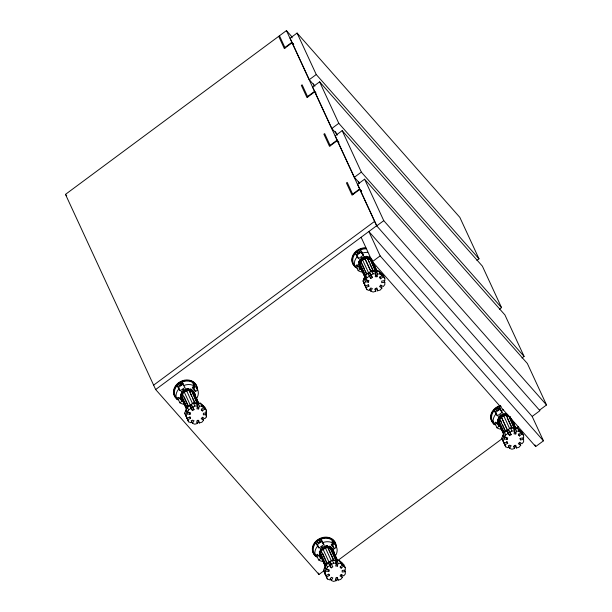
<?xml version="1.0" encoding="UTF-8"?>
<svg xmlns="http://www.w3.org/2000/svg" width="612" height="612" viewBox="0 0 612 612"><rect width="100%" height="100%" fill="white"/><g stroke="black" fill="none" stroke-linecap="round" stroke-linejoin="round"><path stroke-width="0.92" d="M197.921 420.184L199.214 422.984L201.868 422.242L203.605 420.214L201.21 418.73L202.488 417.231L204.882 418.715L206.489 416.833L206.489 414.454L205.839 413.054M206.489 414.454L203.36 414.837L203.36 413.261L206.489 412.878L206.489 410.499L205.089 407.47L200.468 403.186L193.4 402.948L187.173 406.873L184.717 413.123L187.173 418.769M344.648 570.246L345.298 571.646L345.298 574.025L343.692 575.9L341.297 574.423L340.02 575.923L342.414 577.399L340.677 579.434L338.023 580.176L336.722 577.368M325.982 575.961L323.526 570.315L325.982 564.065L332.209 560.141L339.278 560.378L343.898 564.654L345.298 567.691L345.298 570.07L342.169 570.453L342.169 572.029L345.298 571.646M384.168 280.885L384.81 282.285L384.81 284.664L383.211 286.538L380.817 285.062L379.532 286.561L381.926 288.038L380.197 290.073L377.535 290.815L376.242 288.007M377.535 290.815L376.992 288.168L375.233 288.65L375.776 291.304L373.121 292.039L370.78 291.136L372.348 288.558L370.803 287.961L369.235 290.539L366.902 289.637L363.046 280.954L365.502 274.704L371.721 270.779L378.797 271.009L383.41 275.293L384.818 278.33L384.818 280.709L381.689 281.092L381.689 282.668L384.81 282.285M520.736 445.23L518.341 443.754L519.619 442.254L522.021 443.731L523.62 441.849L523.62 439.477L520.491 439.86L520.498 438.284L523.62 437.901L523.62 435.522L522.22 432.485L517.607 428.201L510.53 427.972L504.311 431.896L501.848 438.146L505.711 446.821L508.044 447.732L509.612 445.146L511.158 445.75L509.589 448.328L511.93 449.231L514.585 448.489L514.042 445.842L515.801 445.352L516.344 447.999L518.999 447.265L520.736 445.23L519.443 442.43M197.921 403.331L196.911 408.854L198.671 408.915L199.214 406.131L197.921 403.331L196.161 403.27L197.454 406.07L194.8 405.986L192.466 407.462L194.027 409.658L192.482 410.629L189.621 405.634L191.166 404.654L192.734 406.85L191.181 407.829L192.482 410.629M375.707 273.939L376.25 271.162L374.49 271.101L377 276.739L375.24 276.685L375.783 273.901L373.129 273.816L370.788 275.285L372.348 277.481L370.803 278.46L367.95 273.465L369.495 272.485L370.535 273.954M377 276.739L377.543 273.962L376.25 271.162M336.73 560.523L336.187 563.3L337.48 566.1L335.72 566.046L336.263 563.262L334.971 560.462L336.73 560.523L338.023 563.323L337.48 566.1M515.059 428.346L514.049 433.87L515.809 433.931L516.352 431.146L515.059 428.346L513.3 428.293L515.809 433.931M185.75 411.012L186.362 409.459L187.655 412.258L190.592 412.84L189.98 414.393L187.042 413.811L185.75 411.012L187.218 411.302M186.117 416.16L187.042 413.811M187.655 412.258L188.58 409.91L190.913 408.433M364.071 278.843L364.683 277.282L365.984 280.089L368.921 280.671L368.309 282.224L365.372 281.642L364.071 278.843L365.54 279.133M364.446 283.991L365.372 281.642M365.984 280.089L366.902 277.741L369.243 276.264M324.559 568.204L325.171 566.643L326.464 569.451L329.401 570.032L328.789 571.585L325.852 571.004L324.559 568.204L326.762 568.64M324.926 573.352L325.852 571.004M326.464 569.451L327.389 567.102L329.723 565.626L328.43 562.826L329.975 561.847L331.543 564.042L329.99 565.021L331.283 567.821L332.836 566.842L329.975 561.847M502.88 436.027L503.492 434.474L504.785 437.274L507.731 437.863L507.118 439.416L504.173 438.835L502.88 436.027L504.349 436.318M502.88 440.495L504.785 444.702L507.723 443.402L507.118 441.994L504.173 443.302L503.255 441.176L504.173 438.835M504.785 437.274L505.711 434.933L508.052 433.457L506.751 430.657L508.304 429.678L509.345 431.139M187.165 407.684L181.902 396.293L182.529 394.778M186.415 390.357L185.727 388.865L188.335 388.49L188.175 388.872L190.615 389.408L190.776 389.025L192.665 390.38L198.839 403.736M191.594 396.262L189.246 390.448L186.629 390.823L192.681 403.92M191.304 390.9L191.9 390.831M197.179 403.614L191.686 390.984L193.576 392.346L193.162 392.552L195.939 398.251M365.494 275.515L360.231 264.116L361.172 261.852L360.759 261.76L362.564 259.878L365.135 258.991L364.959 258.654L367.567 258.279L373.618 271.376M367.192 258.195L366.665 256.321L364.048 256.688L364.737 258.188L367.353 257.813L366.665 256.321M369.128 262.387L367.567 258.279M370.994 258.21L369.105 256.849L368.944 257.239L366.504 256.703M369.633 258.731L370.229 258.662M375.508 271.445L370.008 258.815L371.897 260.169M325.974 564.876L320.711 553.477L321.66 551.213L321.239 551.129L323.044 549.239L325.615 548.352L325.439 548.015L328.055 547.641L327.894 548.023L330.327 548.559L335.59 559.949M331.49 561.112L324.528 546.049L327.145 545.682L326.984 546.065L329.424 546.6L329.585 546.21L331.475 547.572L331.069 547.778M327.672 547.556L327.833 547.174L325.224 547.549M330.113 548.092L330.273 547.709L332.171 549.063L337.648 560.929M330.327 548.559L330.488 548.176L332.385 549.53L331.972 549.744L333.027 551.718L333.441 551.511L333.479 553.041M504.303 432.699L499.04 421.308L499.981 419.044L499.568 418.952L501.373 417.063L507.21 429.647M503.546 415.372L506.162 415.005L506.002 415.387L505.474 413.505L502.857 413.88L509.811 428.936M514.309 428.629L508.817 415.999L514.868 429.096M199.214 422.984L198.671 420.337L196.911 420.827L197.454 423.473L194.792 424.208L192.459 423.305L194.019 420.727L192.474 420.13L190.913 422.708L188.572 421.806L186.362 416.887M338.023 580.176L337.48 577.529L335.72 578.011L336.263 580.666L333.601 581.4L331.268 580.497L332.829 577.919L331.283 577.323L329.723 579.901L327.382 578.998L325.163 574.071M182.942 389.247L184.021 391.581L182.215 393.47L181.527 391.971L183.332 390.089L185.903 389.201L185.727 388.865M188.481 407.034L182.43 393.937L184.235 392.047L186.813 391.16L186.629 390.823M366.81 274.857L359.848 259.802L361.654 257.912L364.232 257.032L364.048 256.688M362.105 259.664L362.526 259.748M321.751 546.439L322.83 548.773L321.025 550.655L320.336 549.163L322.142 547.273L324.712 546.394L324.528 546.049M323.044 549.239L329.095 562.336L327.29 564.218L321.239 551.129M500.914 416.856L499.346 418.486L498.658 416.994L500.463 415.104L503.041 414.217L502.857 413.88M506.216 431.422L507.424 430.159L501.373 417.063M203.605 407.829L201.21 409.895L202.358 410.958L204.752 408.892L203.459 406.093L202.312 405.029L203.605 407.829L201.876 406.215L200.468 403.186M380.641 272.853L381.934 275.66L379.539 277.718L380.687 278.789L383.081 276.723L381.789 273.924M342.414 565.021L340.02 567.079L341.167 568.15L343.562 566.085L342.269 563.285L341.121 562.214L342.414 565.021L340.685 563.407L339.278 560.378M519.45 430.045L520.743 432.845L518.341 434.91L519.496 435.981L521.891 433.916L520.598 431.108M324.329 570.491L318.959 574.469L155.655 389.538L65.476 194.379L286.447 30.6L291.343 36.146L292.146 37.883M476.909 260.391L479.005 258.838L459.842 217.367L297.08 33.056L290.103 38.227L309.267 79.698L314.92 86.108M284.886 47.499L291.863 42.327L293.76 44.477M309.267 79.698L316.243 74.526L297.08 33.056M499.453 309.182L501.542 307.629L482.386 266.159L319.625 81.847L312.648 87.019L331.811 128.489L337.464 134.9M307.545 96.535L314.522 91.364L315.784 92.794M331.811 128.489L338.788 123.318L319.625 81.847M521.998 357.974L524.086 356.421L504.931 314.95L342.169 130.639L335.192 135.81L354.356 177.281L359.382 182.973M330.09 145.327L337.067 140.156L338.964 142.298M354.356 177.281L361.332 172.11L342.169 130.639M364.599 179.186L357.622 184.357L376.785 225.828L383.762 220.657L364.599 179.186L527.36 363.497L546.524 404.968L539.547 410.139M352.634 194.119L359.611 188.947L361.508 191.089M153.627 385.147L374.598 221.368M155.655 389.538L376.625 225.759L286.447 30.6M372.387 261.653L380.144 255.9L368.868 231.512L532.172 416.435L543.448 440.831L535.691 446.576L372.387 261.653L361.118 237.257M337.373 560.822L502.33 438.559M515.373 428.89L518.448 426.618M532.256 416.382L539.929 410.69L376.625 225.759M358.578 258.616L356.964 255.12L361.761 251.685L363.383 255.189L358.578 258.616L357.087 256.841L355.465 253.337A11.483 9.578 -24.8 0 0 353.323 263.259L354.937 266.763L357.163 265.172L360.392 269.005L358.165 270.596L356.551 267.092L358.035 266.036M181.94 382.079L183.562 385.583L185.054 387.358L180.257 390.793L178.635 387.289L183.439 383.854L181.94 382.079A11.483 9.578 -24.8 0 1 192.902 382.622L194.524 386.126L192.298 387.717L195.526 391.55L197.752 389.959L196.131 386.455L193.905 388.046L195.526 391.55M178.635 387.289L177.143 385.514A11.483 9.578 -24.8 0 0 174.994 395.436L176.616 398.932L178.842 397.341L182.07 401.174L179.844 402.765L178.222 399.269L179.706 398.205M501.22 410.277L502.192 412.373L497.388 415.808L495.774 412.304L500.57 408.877M322.57 541.75L323.863 544.55L319.066 547.977L317.444 544.481L322.249 541.046L320.749 539.271A11.483 9.578 -24.8 0 1 331.712 539.815L333.333 543.318L331.107 544.909L334.336 548.742L336.562 547.151L334.94 543.647L332.714 545.238L334.336 548.742M495.774 412.304L494.274 410.53A11.483 9.578 -24.8 0 0 492.132 420.452L493.746 423.955L495.972 422.364L499.201 426.197L496.975 427.788L495.36 424.284L497.587 422.693M317.444 544.481L315.953 542.699A11.483 9.578 -24.8 0 0 313.803 552.621L315.425 556.124L317.651 554.533L320.879 558.366L318.653 559.957L317.031 556.453L318.515 555.398M370.803 278.46L369.51 275.66L371.056 274.681M509.612 435.652L508.32 432.852L509.865 431.873L511.158 434.673L509.612 435.652L508.052 433.457M511.158 434.673L509.597 432.477L511.93 431.001L514.593 431.093M331.268 564.647L333.609 563.178L336.263 563.262M365.135 277.718L358.969 264.361L359.374 264.155M360.277 266.113L359.871 266.327L359.81 264.032L360.231 264.116M361.34 268.094L360.927 268.301L365.012 277.137M186.415 409.038L180.639 396.538L181.053 396.324M192.26 390.594L192.665 390.38M192.948 392.085L193.101 391.695M181.955 398.29L181.55 398.496L181.489 396.201L181.902 396.293M194.218 394.533L194.631 394.319M501.549 417.407L503.76 415.839L506.376 415.472L506.216 415.854L508.656 416.389M503.944 434.91L497.77 421.553L498.183 421.347M499.086 423.305L498.681 423.512L498.619 421.217L499.04 421.308M325.224 566.23L319.449 553.722L319.854 553.516M320.55 555.008L320.137 555.222L320.084 553.233M320.764 555.474L320.351 555.688L320.298 553.393L320.711 553.477M366.902 289.637L365.976 287.51L368.921 286.209L368.309 284.81L365.364 286.11L364.071 283.31M184.717 413.123L187.042 418.279L189.98 416.979L190.592 418.386L187.655 419.687L188.572 421.806M324.559 572.671L325.852 575.471L328.789 574.171L329.401 575.571L326.464 576.879L327.382 578.998M377.543 273.962L380.197 274.046L381.934 275.66M199.214 406.131L201.876 406.215M516.352 431.146L519.007 431.238L520.743 432.845M338.023 563.323L340.685 563.407M367.407 258.662L369.847 259.197M359.848 259.802L360.269 259.893L359.32 262.158L358.907 262.066L358.969 264.361M360.537 261.293L360.958 261.385M505.313 413.896L507.746 414.431M498.658 416.994L499.078 417.086L498.13 419.35L497.717 419.258L497.77 421.553M189.085 390.839L191.518 391.366M181.527 391.971L181.94 392.062L180.999 394.327L180.578 394.235L180.639 396.538M182.43 393.937L182.85 394.029M320.336 549.163L320.749 549.255L319.808 551.519L319.387 551.427L319.449 553.722M509.444 416.458L510.706 417.361L510.492 416.894M499.774 425.21L503.821 434.329M182.69 400.225L186.293 408.456M321.499 557.417L325.102 565.649M383.081 276.723L384.818 278.33M521.891 433.916L523.62 435.522M204.752 408.892L206.489 410.499M343.562 566.085L345.298 567.691M293.347 44.225L292.085 42.794L284.328 48.547L278.697 36.345M316.243 74.526L479.005 258.838M315.999 93.261L314.744 91.831L306.987 97.576L301.349 85.382L302.129 84.808L307.76 97.002M338.788 123.318L501.542 307.629M338.543 142.053L337.281 140.622L329.531 146.367L323.893 134.173L324.674 133.6L330.304 145.794M361.332 172.11L524.086 356.421M361.669 191.495L359.825 189.414L352.076 195.159L346.438 182.965L347.218 182.384L352.849 194.585M383.762 220.657L546.524 404.968M380.144 255.9L543.448 440.831M65.476 194.379L66.7 195.764M501.205 406.391A11.483 9.578 -24.8 0 0 499.071 407.095L500.073 408.281M499.071 407.095L500.692 410.598L502.192 412.373M366.037 248.855A11.483 9.578 -24.8 0 0 360.269 249.91L361.264 251.096M360.269 249.91L361.883 253.406L363.383 255.189M494.274 410.53L495.896 414.033L497.388 415.808M355.465 253.337L356.964 255.12M331.643 543.961L332.714 545.238M192.834 386.769L193.905 388.046M320.749 539.271L322.363 542.768L323.863 544.55M315.953 542.699L317.567 546.202L319.066 547.977M177.143 385.514L178.758 389.01L180.257 390.793M506.751 430.657L508.32 432.852M367.95 273.465L369.51 275.66M328.43 562.826L329.99 565.021M329.723 565.626L331.283 567.821M189.621 405.634L191.181 407.829M368.615 272.975L368.791 273.312L361.654 257.912M190.47 405.481L184.235 392.047M534.919 444.901L535.691 446.576M522.977 438.07L523.62 439.477M517.607 428.201L519.007 431.238M512.305 420.505L516.237 429.027M518.525 433.877L519.496 435.981M511.249 418.532L515.97 428.752M511.892 420.719L515.442 428.385M512.412 422.15L514.776 427.26M519.848 438.452L520.491 439.86M505.474 413.505L512.037 427.712M507.149 417.874L511.877 428.102M510.53 427.972L511.93 431.001M508.304 429.678L509.597 432.477M515.052 445.199L516.344 447.999M500.463 415.104L501.151 416.596M513.613 446.393L514.585 448.489M500.524 420.214L501.702 422.77M502.49 424.476L505.244 430.435M499.568 418.952L505.619 432.049M504.311 431.896L505.711 434.933M506.147 437.312L507.118 439.416M497.717 419.258L503.883 432.608M502.383 430.435L503.569 432.998M506.751 441.298L507.723 443.402M508.297 445.528L509.589 448.328M498.229 424.093L499.201 426.197M501.848 438.146L503.255 441.176M313.382 83.844L314.185 85.573M335.422 131.534L337.021 135M358.663 181.825L359.458 183.562M279.47 35.771L285.108 47.973M378.797 271.009L380.197 274.046M373.496 263.321L377.436 271.835M379.715 276.685L380.687 278.789M371.683 259.702L377.16 271.567M373.083 263.527L376.632 271.192M374.391 266.664L375.179 268.362M369.105 256.849L375.669 271.055M380.633 285.238L381.926 288.038M369.916 264.093L373.458 271.759M371.721 270.779L373.129 273.816M364.92 258.524L371.186 272.088L364.959 258.654M371.385 275.385L372.348 277.481M369.495 272.485L370.788 275.285M374.804 289.201L375.776 291.304M361.715 263.022L364.469 268.989M365.257 270.688L366.833 274.1M365.502 274.704L366.902 277.741M367.338 280.12L368.309 282.224M358.517 261.225L359.596 263.558M359.81 264.032L365.471 276.272M363.574 273.25L365.15 276.655M368.271 284.81L368.921 286.209M369.816 289.032L370.78 291.136M359.749 267.605L360.392 269.005M363.046 280.954L365.976 287.51M333.226 551.045L337.916 561.196M340.517 566.75L341.167 568.15M333.961 553.738L337.113 560.554M334.879 556.025L336.057 558.58M329.585 546.21L336.539 561.273M341.121 574.599L342.414 577.399M327.145 545.682L333.708 559.881M328.43 549.193L333.548 560.271M332.209 560.141L333.609 563.178M335.613 579.258L336.263 580.666M322.585 553.233L325.347 559.2M326.135 560.906L326.923 562.612M325.982 564.065L327.389 567.102M319.387 551.427L325.951 565.633M327.818 569.481L328.789 571.585M321.3 556.645L322.088 558.351M323.664 561.755L325.24 565.167M330.296 578.394L331.268 580.497M319.908 556.27L320.879 558.366M323.526 570.315L325.852 575.471M318.286 573.008L318.959 574.469M205.839 411.478L206.489 412.878M205.785 415.311L206.489 416.833M201.386 408.854L202.358 410.958M194.417 393.853L199.107 404.012M196.727 399.957L198.303 403.369M196.07 398.833L198.426 403.943M190.776 389.025L197.339 403.224M197.378 406.108L198.671 408.915M202.312 417.415L203.605 420.214M188.335 388.49L189.031 389.982M189.246 390.448L195.297 403.545M192.375 397.968L195.136 403.935M193.4 402.948L194.8 405.986M193.055 407.554L194.027 409.658M191.166 404.654L192.466 407.462M196.804 422.073L197.454 423.473M184.174 396.897L188.114 405.419M187.173 406.873L188.58 409.91M180.578 394.235L187.142 408.441M189.009 412.297L189.98 414.393M182.889 400.309L185.252 405.419M189.942 416.979L190.592 418.386M191.166 420.505L192.459 423.305M181.098 399.078L182.07 401.174M504.785 444.702L505.711 446.821M328.789 574.171L329.401 575.571M498.405 420.75L498.466 423.045M359.619 264.537L359.657 265.86M336.562 547.151A11.483 9.578 -24.8 0 1 335.016 556.331M323.847 561.564A11.483 9.578 -24.8 0 1 318.653 559.957M315.425 556.124A11.483 9.578 -24.8 0 1 317.567 546.202M322.363 542.768A11.483 9.578 -24.8 0 1 333.333 543.318M334.94 543.647A11.483 9.578 -24.8 0 1 335.407 545.261M316.557 556.599A12.171 10.152 -24.8 0 1 319.609 538.591A12.171 10.152 -24.8 0 1 335.957 547.12M316.771 557.065A12.171 10.152 -24.8 0 1 318.89 539.562A12.171 10.152 -24.8 0 1 336.172 545.766M332.033 541.253A1.377 1.147 -24.8 0 1 333.907 541.903A1.377 1.147 -24.8 0 1 332.454 543.456M333.15 540.74A1.377 1.147 -24.8 0 1 332.591 542.936M319.518 540.121A1.377 1.147 -24.8 0 1 319.219 542.102A1.377 1.147 -24.8 0 1 317.291 541.345M317.322 541.039A1.377 1.147 -24.8 0 1 317.429 540.733M317.896 540.22A1.377 1.147 -24.8 0 1 318.554 539.945M317.421 554.258A1.377 1.147 -24.8 0 1 316.044 555.199M315.394 555.076A1.377 1.147 -24.8 0 1 315.134 554.893M314.843 554.38A1.377 1.147 -24.8 0 1 314.897 553.761M314.92 554.426A1.377 1.147 -24.8 0 1 314.729 554.189M321.269 558.175A7.352 6.128 -24.8 0 1 324.98 547.763A7.352 6.128 -24.8 0 1 333.991 553.493M322.386 558.695A7.352 6.128 -24.8 0 1 323.044 548.153A7.352 6.128 -24.8 0 1 333.762 551.381M363.36 272.202A11.483 9.578 -24.8 0 1 358.165 270.596M354.937 266.763A11.483 9.578 -24.8 0 1 357.087 256.841M361.883 253.406A11.483 9.578 -24.8 0 1 367.651 252.351M356.077 267.237A12.171 10.152 -24.8 0 1 352.933 255.227A12.171 10.152 -24.8 0 1 365.716 247.783M357.982 268.546A12.171 10.152 -24.8 0 1 352.757 256.581A12.171 10.152 -24.8 0 1 365.93 248.25M358.747 250.622A1.377 1.147 -24.8 0 1 358.892 252.641A1.377 1.147 -24.8 0 1 356.811 251.983M357.722 250.683A1.377 1.147 -24.8 0 1 358.418 250.56M357.01 264.583A1.377 1.147 -24.8 0 1 355.909 265.784M354.654 265.531A1.377 1.147 -24.8 0 1 354.34 264.713M373.496 262.487A7.352 6.128 -24.8 0 1 373.511 264.132M360.782 268.813A7.352 6.128 -24.8 0 1 362.006 259.817A7.352 6.128 -24.8 0 1 372.042 259.664M360.567 268.347A7.352 6.128 -24.8 0 1 361.095 259.985A7.352 6.128 -24.8 0 1 370.497 258.21M197.752 389.959A11.483 9.578 -24.8 0 1 196.207 399.139M184.09 404.287A11.483 9.578 -24.8 0 1 179.844 402.765M176.616 398.932A11.483 9.578 -24.8 0 1 178.758 389.01M183.562 385.583A11.483 9.578 -24.8 0 1 194.524 386.126M196.131 386.455A11.483 9.578 -24.8 0 1 196.597 388.069M175.659 397.662A12.171 10.152 -24.8 0 1 182.269 380.779A12.171 10.152 -24.8 0 1 197.148 389.928M177.962 399.881A12.171 10.152 -24.8 0 1 180.081 382.37A12.171 10.152 -24.8 0 1 197.362 388.582M193.224 384.068A1.377 1.147 -24.8 0 1 195.098 384.719A1.377 1.147 -24.8 0 1 193.644 386.264M193.01 383.594A1.377 1.147 -24.8 0 1 194.845 384.107A1.377 1.147 -24.8 0 1 193.782 385.744M180.425 382.791A1.377 1.147 -24.8 0 1 180.747 384.665A1.377 1.147 -24.8 0 1 178.597 384.543A1.377 1.147 -24.8 0 1 179.744 382.752M178.214 397.616A1.377 1.147 -24.8 0 1 177.235 398.014M176.585 397.884A1.377 1.147 -24.8 0 1 176.141 397.471M182.46 400.982A7.352 6.128 -24.8 0 1 186.17 390.578A7.352 6.128 -24.8 0 1 195.182 396.301M183.577 401.503A7.352 6.128 -24.8 0 1 185.069 390.487A7.352 6.128 -24.8 0 1 194.968 395.834M514.348 422.563A11.483 9.578 -24.8 0 1 513.346 424.154M501.228 429.303A11.483 9.578 -24.8 0 1 496.975 427.788M493.746 423.955A11.483 9.578 -24.8 0 1 495.896 414.033M500.692 410.598A11.483 9.578 -24.8 0 1 503.554 409.742M494.878 424.43A12.171 10.152 -24.8 0 1 491.076 414.094A12.171 10.152 -24.8 0 1 500.67 405.412M495.1 424.896A12.171 10.152 -24.8 0 1 491.191 414.905A12.171 10.152 -24.8 0 1 500.119 406.1M497.847 407.944A1.377 1.147 -24.8 0 1 497.793 409.765A1.377 1.147 -24.8 0 1 495.781 409.65A1.377 1.147 -24.8 0 1 496.531 407.875M495.743 422.089A1.377 1.147 -24.8 0 1 494.718 422.976M493.463 422.724A1.377 1.147 -24.8 0 1 493.15 421.897M499.591 425.998A7.352 6.128 -24.8 0 1 499.507 418.34A7.352 6.128 -24.8 0 1 507.891 415.257M499.377 425.531A7.352 6.128 -24.8 0 1 499.293 417.874A7.352 6.128 -24.8 0 1 507.677 414.791M318.584 542.768A1.377 1.147 -24.8 0 0 320.122 541.046A1.377 1.147 -24.8 0 0 317.842 540.916A1.377 1.147 -24.8 0 0 318.584 542.768M358.097 253.406A1.377 1.147 -24.8 0 0 359.634 251.685A1.377 1.147 -24.8 0 0 357.362 251.555A1.377 1.147 -24.8 0 0 358.097 253.406M179.775 385.575A1.377 1.147 -24.8 0 0 181.313 383.854A1.377 1.147 -24.8 0 0 179.033 383.732A1.377 1.147 -24.8 0 0 179.775 385.575M496.906 410.598A1.377 1.147 -24.8 0 0 498.443 408.877A1.377 1.147 -24.8 0 0 496.171 408.747A1.377 1.147 -24.8 0 0 496.906 410.598"/></g></svg>
